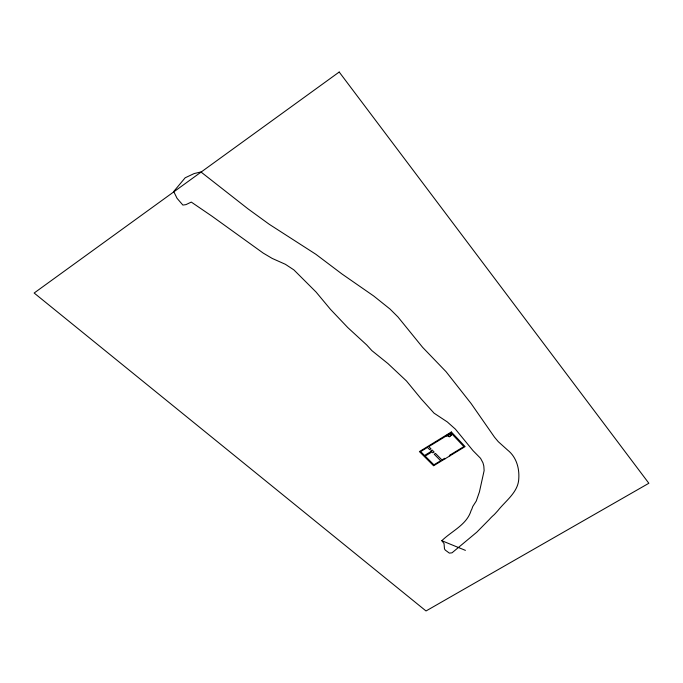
<?xml version="1.0" encoding="UTF-8"?>
<svg xmlns="http://www.w3.org/2000/svg" width="683" height="683" viewBox="0 0 683 683"><rect width="100%" height="100%" fill="white"/><g stroke="black" fill="none" stroke-linecap="round" stroke-linejoin="round"><path stroke-width="1.02" d="M448.108 435.549L448.953 436.42M451.147 435.438C452.539 434.559 449.525 436.505 449.755 436.206M448.833 436.317L449.235 436.915L450.396 435.856M451.267 435.259L449.824 433.585L450.754 433.21M448.654 436.181L447.886 435.353L446.955 435.874M450.498 433.577L450.703 433.048L449.516 433.782M449.747 433.756L447.758 434.943L448.193 435.677M447.758 434.943L447.997 435.489M441.824 540.714C451.617 531.118 466.327 524.996 470.835 511.345A8.111 5.063 -20.4 0 1 471.705 509.484L472.781 506.462L476.256 501.057L479.423 491.931L484.127 470.621L483.812 465.977L482.949 462.801L480.559 458.319L473.037 450.669L455.416 429.163L447.305 421.94L434.038 413.147L421.223 398.94L406.445 380.952L387.953 363.578L371.902 350.652L366.703 344.958L347.792 327.584L330.427 309.297L316.084 292.059L293.895 269.905L285.4 264.304L272.184 258.413L263.211 253.094L211.858 216.11L191.291 202.091L185.972 204.618L182.882 205.079L177.042 198.301L173.713 191.513L185.161 177.793L194.16 173.559L200.93 171.954L248.057 208.896L269.298 224.323L315.853 254.272L341.935 273.96L373.755 296.038L390.036 309.066L397.941 316.938L422.615 347.34L446.059 371.697L471.133 403.559L494.526 437.214L498.291 441.696L507.589 450.054C516.305 456.944 519.524 468.026 518.764 478.868C518.166 492.247 505.591 500.827 497.916 510.594A283.496 199.871 -12.4 0 1 494.338 514.53A41.919 25.297 -21.5 0 0 489.284 519.507L476.785 532.185L452.001 552.829L449.371 553.119L445.273 550.097L444.488 548.91L444.035 543.574L441.824 540.714L465.413 550.361M448.116 435.293L450.029 434.123M446.4 435.6L447.817 434.832M446.451 435.737L447.544 434.977L447.928 435.481L447.442 434.994M451.028 433.577L450.217 434.149L449.781 433.603M450.191 434.149L449.747 433.765L450.353 434.345M447.049 435.472L447.066 436.019M450.225 434.192L451.267 435.131M449.96 433.44L450.515 433.585M450.524 434.499L451.028 435.045M448.714 436.258L448.313 435.763M445.094 458.771L444.633 458.302L441.935 459.949L435.506 453.427L434.209 454.221L440.637 460.735L433.91 464.833L425.168 456.09L431.955 451.941L432.843 452.838L434.149 452.044L432.168 450.037L430.862 450.831L431.323 451.301L424.536 455.459L420.668 451.591L427.481 447.408L429.684 449.645L430.99 448.842L428.796 446.605L451.07 433.048L450.891 432.655M449.815 455.903L449.354 455.433L463.859 446.605L451.011 432.962M451.011 433.389L450.686 433.048L451.07 433.551M447.613 435.506A0.862 0.589 -20.4 0 1 447.203 435.754M450.754 433.577A0.871 0.589 -20.5 0 1 450.345 433.825M339.203 72.031L34.15 293.024L426.021 610.969L648.85 483.265L339.203 72.031M451.343 431.98L419.396 451.6L433.594 465.772L465.106 446.597L451.343 431.98"/></g></svg>
